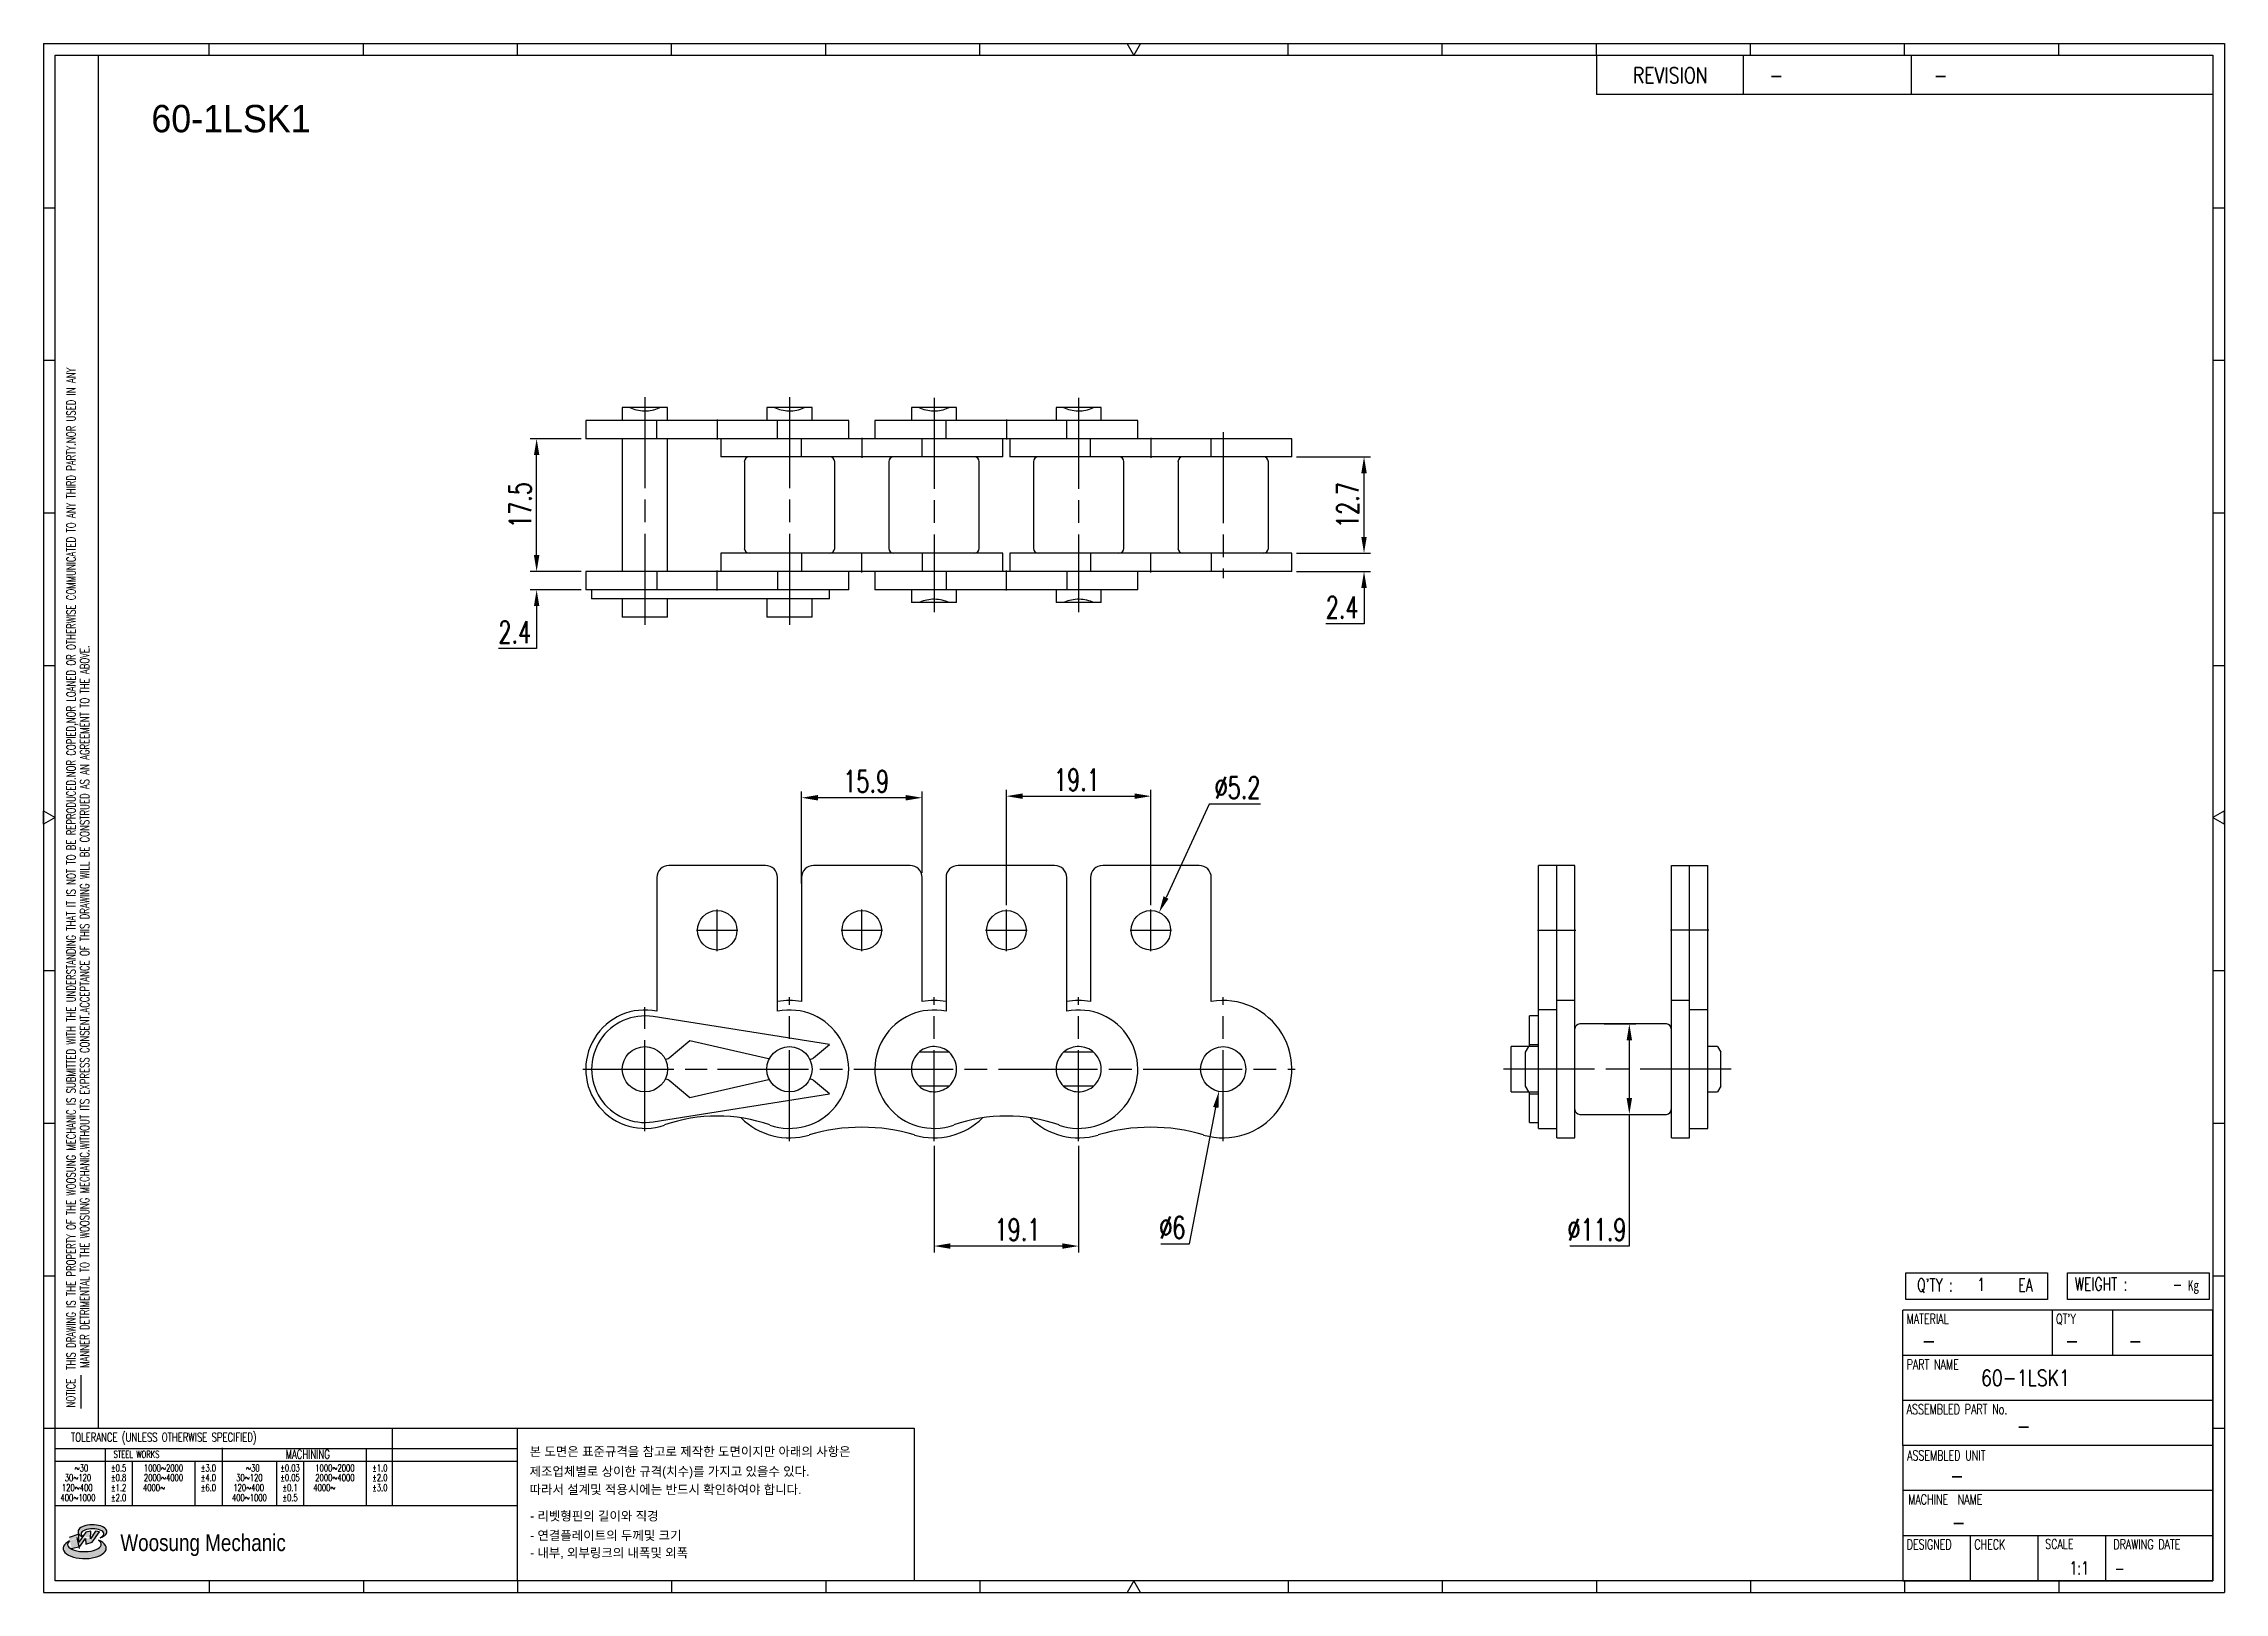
# Model space of a CAD drawing. Header units: millimetres. Extents: x 849 to 1136, y 59 to 263.
import ezdxf
from ezdxf.enums import TextEntityAlignment as Align

# ---------------------------------------------------------------- set-up
doc = ezdxf.new("R2010")
doc.units = ezdxf.units.MM
doc.linetypes.add('AM_ISO08W050', pattern=[18, 12, -1.5, 3, -1.5])
doc.layers.get('Defpoints').update_dxf_attribs({"color": 80})
doc.layers.add('CL1', color=140, linetype='AM_ISO08W050', lineweight=25)
for name, color, linetype in [('S-DIM', 7, 'Continuous'), ('TITLE', 7, 'Continuous'), ('도면레이아웃', 7, 'Continuous')]:
    doc.layers.add(name, color=color, linetype=linetype)
doc.styles.add('HAN', font='ROMANS.shx', dxfattribs={"width": 0.7, "bigfont": 'whgtxt.shx'})
doc.styles.add('HKD_ST2', font='romans.shx', dxfattribs={"width": 0.7, "height": 4, "bigfont": '@extfont2.shx'})
doc.styles.add('HSG', font='SIMPLEX.shx', dxfattribs={"width": 0.7, "bigfont": 'HSG.shx'})
doc.styles.add('MtXpl_', font='Gulim.ttf')
doc.styles.add('SLDTEXTSTYLE4', font='arial.ttf', dxfattribs={"width": 0.8})
doc.dimstyles.new('AP1.2', dxfattribs={"dimscale": 1.2, "dimtxt": 2.4, "dimasz": 1.8, "dimexe": 0.7, "dimexo": 0.5, "dimgap": 0.6, "dimtad": 1, "dimtoh": 1, "dimdec": 1, "dimrnd": 0.01, "dimzin": 9, "dimdsep": 46, "dimtxsty": 'HSG', "dimcen": 0, "dimclrd": 251, "dimclre": 251, "dimclrt": 60, "dimazin": 2, "dimtp": 1, "dimtm": 1, "dimtfac": 0.5, "dimtdec": 1, "dimtofl": 0, "dimtmove": 0, "dimatfit": 3, "dimfxl": 0, "dimtvp": 1, "dimtolj": 2, "dimlwd": -1, "dimlwe": -1, "dimarcsym": 0})

# ---------------------------------------------------------------- blocks, each defined once
blk = doc.blocks.new('MAST')
at = {"layer": '도면레이아웃'}
h = blk.add_hatch(color=10, dxfattribs=at)
h.paths.add_polyline_path([(1.544, 35.177), (1.554, 34.966), (1.779, 35.034), (2.054, 35.422), (1.908, 35.446), (1.728, 35.167), (1.741, 35.439), (1.547, 35.405), (1.292, 35.041), (1.295, 35.33), (0.943, 35.208), (1.03, 34.8), (1.336, 34.885)])
edge = h.paths.add_edge_path()
edge.add_ellipse((1.795, 35.421), major_axis=(-0.53, 0), ratio=0.487785, start_angle=122.36065, end_angle=403.39574)
edge.add_line((1.411, 35.244), (1.419, 35.261))
edge.add_ellipse((1.798, 35.344), major_axis=(-0.423, 0), ratio=0.444396, start_angle=131.58977, end_angle=386.19408, ccw=False)
edge = h.paths.add_edge_path()
edge.add_ellipse((1.512, 34.815), major_axis=(-0.793, 0), ratio=0.480113, start_angle=314.67633, end_angle=590.85213)
edge.add_ellipse((1.501, 34.958), major_axis=(-0.62, 0), ratio=0.43311, start_angle=331.7024, end_angle=574.42495, ccw=False)
at = {"color": 140}
for p, q in [((0, 90.118), (80.15, 90.118)), ((0, 90.118), (0, 33.191)), ((80.15, 90.118), (80.15, 33.191)), ((57.068, 89.693), (57.068, 88.246)), ((62.47, 89.693), (62.47, 88.246)), ((68.635, 89.693), (68.635, 88.246)), ((79.725, 88.246), (57.068, 88.246)), ((68.449, 43.961), (68.449, 44.936)), ((68.449, 44.936), (73.654, 44.936)), ((73.654, 44.936), (73.654, 43.961)), ((74.39, 43.961), (74.39, 44.936)), ((74.39, 44.936), (79.595, 44.936)), ((79.595, 44.936), (79.595, 43.961)), ((68.336, 38.59), (68.336, 43.563)), ((79.725, 43.563), (68.336, 43.563)), ((73.654, 43.961), (68.449, 43.961)), ((73.827, 43.563), (73.827, 41.905)), ((79.595, 43.961), (74.39, 43.961)), ((76.037, 43.563), (76.037, 41.905)), ((79.725, 38.59), (79.725, 43.563)), ((79.725, 41.905), (68.336, 41.905)), ((79.725, 40.248), (68.336, 40.248)), ((68.336, 38.59), (68.336, 33.616)), ((79.725, 38.59), (68.336, 38.59)), ((79.725, 33.616), (79.725, 38.59)), ((79.725, 36.932), (68.336, 36.932)), ((79.725, 35.274), (68.336, 35.274)), ((70.822, 33.616), (70.822, 35.274)), ((73.309, 33.616), (73.309, 35.274)), ((75.796, 33.616), (75.796, 35.274)), ((0, 33.191), (80.15, 33.191)), ((68.336, 33.616), (79.725, 33.616))]:
    blk.add_line(p, q, dxfattribs=at)
for p, q in [((6.089, 89.693), (6.089, 90.118)), ((11.753, 89.693), (11.753, 90.118)), ((17.418, 89.693), (17.418, 90.118)), ((23.082, 89.693), (23.082, 90.118)), ((28.746, 89.693), (28.746, 90.118)), ((34.411, 89.693), (34.411, 90.118)), ((45.739, 89.693), (45.739, 90.118)), ((51.404, 89.693), (51.404, 90.118)), ((57.068, 89.693), (57.068, 90.118)), ((62.732, 89.693), (62.732, 90.118)), ((68.397, 89.693), (68.397, 90.118)), ((74.061, 89.693), (74.061, 90.118)), ((0, 84.085), (0.425, 84.085)), ((79.725, 84.085), (80.15, 84.085)), ((0, 78.478), (0.425, 78.478)), ((79.725, 78.478), (80.15, 78.478)), ((0, 72.87), (0.425, 72.87)), ((79.725, 72.87), (80.15, 72.87)), ((0, 67.262), (0.425, 67.262)), ((79.725, 67.262), (80.15, 67.262)), ((0, 56.047), (0.425, 56.047)), ((79.725, 56.047), (80.15, 56.047)), ((0, 50.439), (0.425, 50.439)), ((79.725, 50.439), (80.15, 50.439)), ((0, 44.832), (0.425, 44.832)), ((79.725, 44.832), (80.15, 44.832)), ((1.377, 39.947), (1.377, 41.174)), ((0, 39.224), (0.425, 39.224)), ((79.725, 39.224), (80.15, 39.224)), ((6.089, 33.616), (6.089, 33.191)), ((11.753, 33.616), (11.753, 33.191)), ((17.418, 33.616), (17.418, 33.191)), ((23.082, 33.616), (23.082, 33.191)), ((28.746, 33.616), (28.746, 33.191)), ((34.411, 33.616), (34.411, 33.191)), ((45.739, 33.616), (45.739, 33.191)), ((51.404, 33.616), (51.404, 33.191)), ((57.068, 33.616), (57.068, 33.191)), ((62.732, 33.616), (62.732, 33.191)), ((68.397, 33.616), (68.397, 33.191)), ((74.061, 33.616), (74.061, 33.191))]:
    blk.add_line(p, q)
at = {"color": 2}
for p, q in [((2.017, 39.224), (2.017, 89.693)), ((0.425, 39.224), (17.418, 39.224)), ((0.425, 38.487), (17.418, 38.487)), ((2.257, 38.487), (2.257, 36.382)), ((6.557, 38.5), (6.557, 36.382)), ((11.857, 38.487), (11.857, 36.382)), ((12.816, 39.224), (12.816, 36.382)), ((17.418, 33.616), (17.418, 39.224)), ((0.425, 38.012), (17.418, 38.012)), ((3.257, 38.012), (3.257, 36.382)), ((5.557, 38.012), (5.557, 36.382)), ((8.557, 38.012), (8.557, 36.382)), ((9.557, 38.026), (9.557, 36.382)), ((0.425, 36.382), (17.418, 36.382))]:
    blk.add_line(p, q, dxfattribs=at)
for points in [[(40.075, 89.693), (39.83, 90.118), (40.32, 90.118)], [(0.425, 61.679), (0, 61.433), (0, 61.924)], [(79.725, 61.679), (80.15, 61.433), (80.15, 61.924)], [(40.075, 33.616), (39.83, 33.191), (40.32, 33.191)]]:
    blk.add_lwpolyline(points, close=True)
at = {"color": 140}
blk.add_lwpolyline([(0.425, 89.693), (79.725, 89.693), (79.725, 33.616), (0.425, 33.616)], close=True, dxfattribs=at)
at = {"layer": '도면레이아웃'}
for p, q in [((1.295, 35.33), (0.943, 35.208)), ((1.547, 35.405), (1.292, 35.041)), ((1.292, 35.041), (1.295, 35.33)), ((1.741, 35.439), (1.547, 35.405)), ((1.908, 35.446), (1.728, 35.167)), ((1.728, 35.167), (1.741, 35.439)), ((1.779, 35.034), (2.054, 35.422)), ((2.054, 35.422), (1.908, 35.446)), ((1.03, 34.8), (1.336, 34.885)), ((1.224, 35.208), (1.311, 34.8)), ((1.224, 35.208), (1.224, 35.208)), ((1.336, 34.885), (1.544, 35.177)), ((1.419, 35.261), (1.411, 35.244)), ((1.544, 35.177), (1.554, 34.966)), ((1.554, 34.966), (1.779, 35.034))]:
    blk.add_line(p, q, dxfattribs=at)
for centre, major_axis, ratio, start_param, end_param in [((1.795, 35.421), (-0.53, 0), 0.487785, 2.135596, 7.040584), ((1.798, 35.344), (-0.423, 0), 0.444396, 2.296675, 6.740358), ((1.512, 34.815), (-0.793, 0), 0.480113, 5.492138, 10.312315), ((1.501, 34.958), (-0.62, 0), 0.43311, 5.789299, 10.025607)]:
    blk.add_ellipse(centre, major_axis=major_axis, ratio=ratio, start_param=start_param, end_param=end_param, dxfattribs=at)
for s, height, style, width, p in [('REVISION', 0.5806, 'HAN', 0.8, (58.415, 88.664)), ('-', 0.581, 'HAN', 0.8, (63.426, 88.664)), ('-', 0.581, 'HAN', 0.8, (69.468, 88.664)), ("Q'TY : ", 0.4746, 'HKD_ST2', 0.7, (68.857, 44.253)), ('1', 0.475, 'HKD_ST2', 0.7, (71.071, 44.275)), ('EA', 0.4746, 'HKD_ST2', 0.7, (72.578, 44.253)), ('WEIGHT : ', 0.4746, 'HKD_ST2', 0.7, (74.65, 44.286)), ('-', 0.581, 'HAN', 0.8, (69.029, 42.157)), ('-', 0.581, 'HAN', 0.8, (74.289, 42.157)), ('-', 0.581, 'HAN', 0.8, (76.623, 42.157)), ('-', 0.581, 'HAN', 0.8, (72.515, 39.013)), ('-', 0.581, 'HAN', 0.8, (70.067, 37.189)), ('-', 0.581, 'HAN', 0.8, (70.126, 35.48)), ('1:1', 0.4746, 'HKD_ST2', 0.7, (74.458, 33.848)), ('-', 0.475, 'HKD_ST2', 0.7, (76.112, 33.837))]:
    blk.add_text(s, height=height, dxfattribs=dict(style=style, width=width)).set_placement(p)
at = {"color": 6, "style": 'HKD_ST2', "width": 0.7}
for s, p in [(' THIS DRAWING IS THE PROPERTY OF THE WOOSUNG MECHANIC IS SUBMITTED WITH THE UNDERSTANDING THAT IT IS NOT TO BE REPRODUCED.NOR COPIED,NOR LOANED OR OTHERWISE COMMUNICATED TO ANY THIRD PARTY.NOR USED IN ANY', (1.173, 41.217)), ('MANNER DETRIMENTAL TO THE WOOSUNG MECHANIC.WITHOUT ITS EXPRESS CONSENT.ACCEPTANCE OF THIS DRAWING WILL BE CONSTRUED AS AN AGREEMENT TO THE ABOVE.', (1.672, 41.447))]:
    blk.add_text(s, height=0.326266, rotation=90, dxfattribs=at).set_placement(p)
at = {"style": 'HKD_ST2', "width": 0.7}
blk.add_text('-', height=0.475, dxfattribs=at).set_placement((78.613, 44.286), align=Align.RIGHT)
at = {"color": 254, "style": 'HKD_ST2', "width": 0.7}
for s, height, p in [('MATERIAL', 0.3651, (68.474, 43.425)), ("QT'Y", 0.3651, (73.965, 43.425)), ('PART NAME', 0.3651, (68.474, 41.756)), ('ASSEMBLED PART No.', 0.36511, (68.474, 40.109)), ('ASSEMBLED UNIT', 0.36511, (68.49, 38.408)), ('MACHINE  NAME', 0.36511, (68.532, 36.794)), ('DESIGNED', 0.3651, (68.474, 35.136)), ('CHECK', 0.3651, (70.961, 35.136)), ('SCALE', 0.3651, (73.566, 35.153)), ('DRAWING DATE', 0.36511, (76.071, 35.141))]:
    blk.add_text(s, height=height, dxfattribs=at).set_placement(p, align=Align.TOP_LEFT)
at = {"style": 'HKD_ST2', "width": 0.7}
blk.add_text('NOTICE', height=0.3263, rotation=90, dxfattribs=at).set_placement((1.163, 39.988))
blk.add_text('TOLERANCE (UNLESS OTHERWISE SPECIFIED)', height=0.32627, dxfattribs=at).set_placement((4.417, 38.896), align=Align.MIDDLE_CENTER)
at = {"color": 4, "style": 'HKD_ST2', "width": 0.7}
for s, height, p in [('%%12630', 0.261, (1.389, 37.762)), ('1000%%1262000', 0.26101, (4.407, 37.762)), ('%%12630', 0.261, (7.689, 37.762)), ('1000%%1262000', 0.26101, (10.707, 37.762)), ('120%%126400', 0.26101, (1.237, 37.045)), ('30%%126120', 0.261, (1.263, 37.411)), ('4000%%126', 0.261, (4.061, 37.045)), ('2000%%1264000', 0.26101, (4.407, 37.411)), ('120%%126400', 0.26101, (7.537, 37.045)), ('30%%126120', 0.261, (7.563, 37.411)), ('4000%%126', 0.261, (10.321, 37.045)), ('2000%%1264000', 0.26101, (10.707, 37.411)), ('400%%1261000', 0.26101, (1.263, 36.67)), ('400%%1261000', 0.26101, (7.563, 36.67))]:
    blk.add_text(s, height=height, dxfattribs=at).set_placement(p, align=Align.MIDDLE_CENTER)
for s, height, p in [('%%P0.5', 0.261, (2.757, 37.762)), ('STEEL WORKS', 0.26101, (3.416, 38.268)), ('%%P3.0', 0.261, (6.057, 37.762)), ('%%P0.03', 0.261, (9.057, 37.762)), ('MACHINING', 0.3263, (9.707, 38.27)), ('%%P1.0', 0.261, (12.357, 37.762)), ('%%P0.8', 0.261, (2.757, 37.411)), ('%%P1.2', 0.261, (2.757, 37.045)), ('%%P4.0', 0.261, (6.057, 37.411)), ('%%P6.0', 0.261, (6.057, 37.045)), ('%%P0.05', 0.261, (9.057, 37.411)), ('%%P0.1', 0.261, (9.057, 37.045)), ('%%P2.0', 0.261, (12.357, 37.411)), ('%%P3.0', 0.261, (12.357, 37.045)), ('%%P2.0', 0.261, (2.757, 36.67)), ('%%P0.5', 0.261, (9.057, 36.67))]:
    blk.add_text(s, height=height, dxfattribs=at).set_placement(p, align=Align.MIDDLE)
at = {"color": 1, "style": 'SLDTEXTSTYLE4', "width": 0.8}
blk.add_text('Woosung Mechanic', height=0.61957, dxfattribs=at).set_placement((2.822, 34.711))
at = {"layer": 'TITLE', "width": 0.8}
blk.add_text('Kg', height=0.3789, dxfattribs=at).set_placement((78.807, 44.286))
blk = doc.blocks.new('*D2')
at = {"layer": 'Defpoints', "color": 0, "transparency": 16777216}
for p in [(1013.24, 195.7), (1022.75, 195.7), (1013.24, 193.3)]:
    blk.add_point(p, dxfattribs=at)
at = {"layer": 'S-DIM', "color": 251, "linetype": 'ByBlock', "transparency": 16777216}
for p, q in [((1022.75, 197.86), (1022.75, 200.02)), ((1013.84, 195.7), (1023.59, 195.7)), ((1013.84, 193.3), (1023.59, 193.3)), ((1022.75, 191.14), (1022.75, 186.41)), ((1022.75, 186.41), (1017.71, 186.41))]:
    blk.add_line(p, q, dxfattribs=at)
at = {"layer": 'S-DIM', "color": 251, "transparency": 16777216}
for points in [[(1022.39, 197.86), (1023.11, 197.86), (1022.75, 195.7)], [(1022.39, 191.14), (1023.11, 191.14), (1022.75, 193.3)]]:
    blk.add_solid(points, dxfattribs=at)
at = {"layer": 'S-DIM', "color": 60, "transparency": 16777216, "insert": (1019.87, 188.57), "char_height": 2.88, "attachment_point": 5, "style": 'HSG'}
blk.add_mtext('\\A2;2.4', dxfattribs=at)
blk = doc.blocks.new('*D3')
at = {"layer": 'Defpoints', "color": 0, "transparency": 16777216}
for p in [(1013.24, 208.4), (1022.75, 208.4), (1013.24, 195.7)]:
    blk.add_point(p, dxfattribs=at)
at = {"layer": 'S-DIM', "color": 251, "linetype": 'ByBlock', "transparency": 16777216}
for p, q in [((1013.84, 208.4), (1023.59, 208.4)), ((1022.75, 197.86), (1022.75, 206.24)), ((1013.84, 195.7), (1023.59, 195.7))]:
    blk.add_line(p, q, dxfattribs=at)
at = {"layer": 'S-DIM', "color": 251, "transparency": 16777216}
for points in [[(1022.39, 206.24), (1023.11, 206.24), (1022.75, 208.4)], [(1022.39, 197.86), (1023.11, 197.86), (1022.75, 195.7)]]:
    blk.add_solid(points, dxfattribs=at)
at = {"layer": 'S-DIM', "color": 60, "transparency": 16777216, "insert": (1020.59, 202.05), "char_height": 2.88, "attachment_point": 5, "rotation": 90, "style": 'HSG'}
blk.add_mtext('\\A2;12.7', dxfattribs=at)
blk = doc.blocks.new('*D4')
at = {"layer": 'Defpoints', "color": 0, "transparency": 16777216}
for p in [(913.72, 193.3), (920.19, 193.3), (920.19, 190.9)]:
    blk.add_point(p, dxfattribs=at)
at = {"layer": 'S-DIM', "color": 251, "linetype": 'ByBlock', "transparency": 16777216}
for p, q in [((913.72, 195.46), (913.72, 197.62)), ((919.59, 193.3), (912.88, 193.3)), ((919.59, 190.9), (912.88, 190.9)), ((913.72, 188.74), (913.72, 183.14)), ((913.72, 183.14), (908.68, 183.14))]:
    blk.add_line(p, q, dxfattribs=at)
at = {"layer": 'S-DIM', "color": 251, "transparency": 16777216}
for points in [[(913.36, 195.46), (914.08, 195.46), (913.72, 193.3)], [(913.36, 188.74), (914.08, 188.74), (913.72, 190.9)]]:
    blk.add_solid(points, dxfattribs=at)
at = {"layer": 'S-DIM', "color": 60, "transparency": 16777216, "insert": (910.84, 185.3), "char_height": 2.88, "attachment_point": 5, "style": 'HSG'}
blk.add_mtext('\\A2;2.4', dxfattribs=at)
blk = doc.blocks.new('*D5')
at = {"layer": 'Defpoints', "color": 0, "transparency": 16777216}
for p in [(913.72, 210.8), (920.19, 210.8), (920.19, 193.3)]:
    blk.add_point(p, dxfattribs=at)
at = {"layer": 'S-DIM', "color": 251, "linetype": 'ByBlock', "transparency": 16777216}
for p, q in [((919.59, 210.8), (912.88, 210.8)), ((913.72, 195.46), (913.72, 208.64)), ((919.59, 193.3), (912.88, 193.3))]:
    blk.add_line(p, q, dxfattribs=at)
at = {"layer": 'S-DIM', "color": 251, "transparency": 16777216}
for points in [[(913.36, 208.64), (914.08, 208.64), (913.72, 210.8)], [(913.36, 195.46), (914.08, 195.46), (913.72, 193.3)]]:
    blk.add_solid(points, dxfattribs=at)
at = {"layer": 'S-DIM', "color": 60, "transparency": 16777216, "insert": (911.56, 202.05), "char_height": 2.88, "attachment_point": 5, "rotation": 90, "style": 'HSG'}
blk.add_mtext('\\A2;17.5', dxfattribs=at)
blk = doc.blocks.new('*D6')
at = {"layer": 'Defpoints', "color": 0, "transparency": 16777216}
for p in [(966.09, 118.21), (985.14, 118.21), (966.09, 104.4)]:
    blk.add_point(p, dxfattribs=at)
at = {"layer": 'S-DIM', "color": 251, "linetype": 'ByBlock', "transparency": 16777216}
for p, q in [((966.09, 117.61), (966.09, 103.56)), ((985.14, 117.61), (985.14, 103.56)), ((982.98, 104.4), (968.25, 104.4))]:
    blk.add_line(p, q, dxfattribs=at)
at = {"layer": 'S-DIM', "color": 251, "transparency": 16777216}
for points in [[(968.25, 104.76), (968.25, 104.04), (966.09, 104.4)], [(982.98, 104.76), (982.98, 104.04), (985.14, 104.4)]]:
    blk.add_solid(points, dxfattribs=at)
at = {"layer": 'S-DIM', "color": 60, "transparency": 16777216, "insert": (977.08, 106.56), "char_height": 2.88, "attachment_point": 5, "style": 'HSG'}
blk.add_mtext('\\A2;19.1', dxfattribs=at)
blk = doc.blocks.new('*D7')
at = {"layer": 'Defpoints', "color": 0, "transparency": 16777216}
for p in [(1004.75, 130.64), (1003.63, 124.79)]:
    blk.add_point(p, dxfattribs=at)
at = {"layer": 'S-DIM', "color": 251, "linetype": 'ByBlock', "transparency": 16777216}
for p, q in [((999.75, 104.68), (1003.22, 122.67)), ((995.96, 104.68), (999.75, 104.68))]:
    blk.add_line(p, q, dxfattribs=at)
at = {"layer": 'S-DIM', "color": 251, "transparency": 16777216}
blk.add_solid([(1002.86, 122.73), (1003.57, 122.6), (1003.63, 124.79)], dxfattribs=at)
at = {"layer": 'S-DIM', "color": 60, "transparency": 16777216, "insert": (997.49, 106.84), "char_height": 2.88, "attachment_point": 5, "style": 'HSG'}
blk.add_mtext('\\A2;∅6', dxfattribs=at)
blk = doc.blocks.new('*D8')
at = {"layer": 'Defpoints', "color": 0, "transparency": 16777216}
for p in [(994.67, 163.69), (975.62, 148.74), (994.67, 148.74)]:
    blk.add_point(p, dxfattribs=at)
at = {"layer": 'S-DIM', "color": 251, "linetype": 'ByBlock', "transparency": 16777216}
for p, q in [((975.62, 149.34), (975.62, 164.53)), ((994.67, 149.34), (994.67, 164.53)), ((977.78, 163.69), (992.51, 163.69))]:
    blk.add_line(p, q, dxfattribs=at)
at = {"layer": 'S-DIM', "color": 251, "transparency": 16777216}
for points in [[(977.78, 164.05), (977.78, 163.33), (975.62, 163.69)], [(992.51, 164.05), (992.51, 163.33), (994.67, 163.69)]]:
    blk.add_solid(points, dxfattribs=at)
at = {"layer": 'S-DIM', "color": 60, "transparency": 16777216, "insert": (984.92, 165.85), "char_height": 2.88, "attachment_point": 5, "style": 'HSG'}
blk.add_mtext('\\A2;19.1', dxfattribs=at)
blk = doc.blocks.new('*D9')
at = {"layer": 'Defpoints', "color": 0, "transparency": 16777216}
for p in [(948.62, 163.48), (964.52, 152.97), (948.62, 151.6)]:
    blk.add_point(p, dxfattribs=at)
at = {"layer": 'S-DIM', "color": 251, "linetype": 'ByBlock', "transparency": 16777216}
for p, q in [((948.62, 152.2), (948.62, 164.32)), ((964.52, 153.57), (964.52, 164.32)), ((962.36, 163.48), (950.78, 163.48))]:
    blk.add_line(p, q, dxfattribs=at)
at = {"layer": 'S-DIM', "color": 251, "transparency": 16777216}
for points in [[(950.78, 163.84), (950.78, 163.12), (948.62, 163.48)], [(962.36, 163.84), (962.36, 163.12), (964.52, 163.48)]]:
    blk.add_solid(points, dxfattribs=at)
at = {"layer": 'S-DIM', "color": 60, "transparency": 16777216, "insert": (957.15, 165.64), "char_height": 2.88, "attachment_point": 5, "style": 'HSG'}
blk.add_mtext('\\A2;15.9', dxfattribs=at)
blk = doc.blocks.new('*D10')
at = {"layer": 'Defpoints', "color": 0, "transparency": 16777216}
for p in [(995.75, 148.37), (993.58, 143.65)]:
    blk.add_point(p, dxfattribs=at)
at = {"layer": 'S-DIM', "color": 251, "linetype": 'ByBlock', "transparency": 16777216}
for p, q in [((1002.34, 162.65), (996.66, 150.34)), ((1009.1, 162.65), (1002.34, 162.65))]:
    blk.add_line(p, q, dxfattribs=at)
at = {"layer": 'S-DIM', "color": 251, "transparency": 16777216}
blk.add_solid([(996.33, 150.49), (996.99, 150.18), (995.75, 148.37)], dxfattribs=at)
at = {"layer": 'S-DIM', "color": 60, "transparency": 16777216, "insert": (1006.08, 164.81), "char_height": 2.88, "attachment_point": 5, "style": 'HSG'}
blk.add_mtext('\\A2;∅5.2', dxfattribs=at)
blk = doc.blocks.new('*D11')
at = {"layer": 'Defpoints', "color": 0, "transparency": 16777216}
for p in [(1053.79, 133.67), (1053.79, 121.76), (1057.71, 121.76)]:
    blk.add_point(p, dxfattribs=at)
at = {"layer": 'S-DIM', "color": 251, "linetype": 'ByBlock', "transparency": 16777216}
for p, q in [((1054.39, 133.67), (1058.55, 133.67)), ((1057.71, 131.51), (1057.71, 123.92)), ((1054.39, 121.76), (1058.55, 121.76)), ((1057.71, 121.76), (1057.71, 104.4)), ((1057.71, 104.4), (1049.88, 104.4))]:
    blk.add_line(p, q, dxfattribs=at)
at = {"layer": 'S-DIM', "color": 251, "transparency": 16777216}
for points in [[(1057.35, 131.51), (1058.07, 131.51), (1057.71, 133.67)], [(1057.35, 123.92), (1058.07, 123.92), (1057.71, 121.76)]]:
    blk.add_solid(points, dxfattribs=at)
at = {"layer": 'S-DIM', "color": 60, "transparency": 16777216, "insert": (1053.44, 106.56), "char_height": 2.88, "attachment_point": 5, "style": 'HSG'}
blk.add_mtext('\\A2;%%c11.9', dxfattribs=at)

msp = doc.modelspace()

# ---------------------------------------------------------------- linework, layer by layer
for p, q in [((954.84, 213.2), (920.19, 213.2)), ((920.19, 213.2), (920.19, 210.8)), ((930.97, 214.9), (925.01, 214.9)), ((925.01, 214.9), (925.01, 213.2)), ((926.02, 214.9), (926.22, 214.81)), ((926.22, 214.81), (926.44, 214.72)), ((926.44, 214.72), (926.66, 214.65)), ((926.66, 214.65), (926.9, 214.59)), ((926.9, 214.59), (927.15, 214.54)), ((927.15, 214.54), (927.4, 214.5)), ((927.4, 214.5), (927.66, 214.48)), ((927.66, 214.48), (927.92, 214.47)), ((927.92, 214.47), (928.18, 214.47)), ((928.18, 214.47), (928.44, 214.49)), ((928.44, 214.49), (928.69, 214.52)), ((928.69, 214.52), (928.94, 214.56)), ((928.94, 214.56), (929.18, 214.61)), ((929.18, 214.61), (929.42, 214.68)), ((929.42, 214.68), (929.64, 214.76)), ((929.57, 210.8), (929.57, 213.2)), ((929.64, 214.76), (929.85, 214.85)), ((929.85, 214.85), (929.96, 214.9)), ((930.97, 213.2), (930.97, 214.9)), ((944.06, 214.9), (944.06, 213.2)), ((950.02, 214.9), (944.06, 214.9)), ((945.07, 214.9), (945.27, 214.81)), ((945.27, 214.81), (945.49, 214.72)), ((945.47, 210.8), (945.47, 213.2)), ((945.49, 214.72), (945.71, 214.65)), ((945.71, 214.65), (945.95, 214.59)), ((945.95, 214.59), (946.2, 214.54)), ((946.2, 214.54), (946.45, 214.5)), ((946.45, 214.5), (946.71, 214.48)), ((946.71, 214.48), (946.97, 214.47)), ((946.97, 214.47), (947.23, 214.47)), ((947.23, 214.47), (947.49, 214.49)), ((947.49, 214.49), (947.74, 214.52)), ((947.74, 214.52), (947.99, 214.56)), ((947.99, 214.56), (948.23, 214.61)), ((948.23, 214.61), (948.47, 214.68)), ((948.47, 214.68), (948.69, 214.76)), ((948.69, 214.76), (948.9, 214.85)), ((948.9, 214.85), (949.01, 214.9)), ((950.02, 213.2), (950.02, 214.9)), ((954.84, 210.8), (954.84, 213.2)), ((992.94, 213.2), (958.29, 213.2)), ((958.29, 213.2), (958.29, 210.8)), ((969.07, 214.9), (963.11, 214.9)), ((963.11, 214.9), (963.11, 213.2)), ((964.12, 214.9), (964.32, 214.81)), ((964.32, 214.81), (964.54, 214.72)), ((964.54, 214.72), (964.76, 214.65)), ((964.76, 214.65), (965, 214.59)), ((965, 214.59), (965.25, 214.54)), ((965.25, 214.54), (965.5, 214.5)), ((965.5, 214.5), (965.76, 214.48)), ((965.76, 214.48), (966.02, 214.47)), ((966.02, 214.47), (966.28, 214.47)), ((966.28, 214.47), (966.54, 214.49)), ((966.54, 214.49), (966.79, 214.52)), ((966.79, 214.52), (967.04, 214.56)), ((967.04, 214.56), (967.28, 214.61)), ((967.28, 214.61), (967.52, 214.68)), ((967.52, 214.68), (967.74, 214.76)), ((967.67, 210.8), (967.67, 213.2)), ((967.74, 214.76), (967.95, 214.85)), ((967.95, 214.85), (968.06, 214.9)), ((969.07, 213.2), (969.07, 214.9)), ((982.16, 214.9), (982.16, 213.2)), ((988.12, 214.9), (982.16, 214.9)), ((983.17, 214.9), (983.37, 214.81)), ((983.37, 214.81), (983.59, 214.72)), ((983.57, 210.8), (983.57, 213.2)), ((983.59, 214.72), (983.81, 214.65)), ((983.81, 214.65), (984.05, 214.59)), ((984.05, 214.59), (984.3, 214.54)), ((984.3, 214.54), (984.55, 214.5)), ((984.55, 214.5), (984.81, 214.48)), ((984.81, 214.48), (985.07, 214.47)), ((985.07, 214.47), (985.33, 214.47)), ((985.33, 214.47), (985.59, 214.49)), ((985.59, 214.49), (985.84, 214.52)), ((985.84, 214.52), (986.09, 214.56)), ((986.09, 214.56), (986.33, 214.61)), ((986.33, 214.61), (986.57, 214.68)), ((986.57, 214.68), (986.79, 214.76)), ((986.79, 214.76), (987, 214.85)), ((987, 214.85), (987.11, 214.9)), ((988.12, 213.2), (988.12, 214.9)), ((992.94, 210.8), (992.94, 213.2)), ((945.47, 210.8), (920.19, 210.8)), ((925.01, 210.8), (925.01, 193.3)), ((930.97, 193.3), (930.97, 210.8)), ((937.99, 210.8), (937.99, 208.4)), ((967.67, 210.8), (945.47, 210.8)), ((948.62, 208.4), (948.62, 210.8)), ((964.52, 208.4), (964.52, 210.8)), ((983.57, 210.8), (967.67, 210.8)), ((975.14, 208.4), (975.14, 210.8)), ((976.09, 210.8), (976.09, 208.4)), ((1013.24, 210.8), (983.57, 210.8)), ((986.72, 208.4), (986.72, 210.8)), ((1002.62, 208.4), (1002.62, 210.8)), ((1013.24, 208.4), (1013.24, 210.8)), ((975.14, 208.4), (937.99, 208.4)), ((941.09, 207.77), (941.09, 196.34)), ((953, 196.34), (953, 207.77)), ((960.14, 207.77), (960.14, 196.34)), ((972.05, 196.34), (972.05, 207.77)), ((1013.24, 208.4), (976.09, 208.4)), ((979.19, 207.77), (979.19, 196.34)), ((991.1, 196.34), (991.1, 207.77)), ((998.24, 207.77), (998.24, 196.34)), ((1010.15, 196.34), (1010.15, 207.77)), ((975.14, 195.7), (937.99, 195.7)), ((937.99, 195.7), (937.99, 193.3)), ((948.62, 195.7), (948.62, 193.3)), ((964.52, 195.7), (964.52, 193.3)), ((975.14, 193.3), (975.14, 195.7)), ((1013.24, 195.7), (976.09, 195.7)), ((976.09, 195.7), (976.09, 193.3)), ((986.72, 195.7), (986.72, 193.3)), ((1002.62, 195.7), (1002.62, 193.3)), ((1013.24, 193.3), (1013.24, 195.7)), ((945.47, 193.3), (920.19, 193.3)), ((920.19, 193.3), (920.19, 190.9)), ((929.57, 193.3), (929.57, 190.9)), ((967.67, 193.3), (945.47, 193.3)), ((945.47, 193.3), (945.47, 190.9)), ((954.84, 190.9), (954.84, 193.3)), ((958.29, 193.3), (958.29, 190.9)), ((983.57, 193.3), (967.67, 193.3)), ((967.67, 193.3), (967.67, 190.9)), ((1013.24, 193.3), (983.57, 193.3)), ((983.57, 193.3), (983.57, 190.9)), ((992.94, 190.9), (992.94, 193.3)), ((954.84, 190.9), (920.19, 190.9)), ((920.97, 190.9), (920.97, 189.7)), ((952.31, 189.7), (920.97, 189.7)), ((925.01, 189.7), (925.01, 187.3)), ((930.97, 187.3), (930.97, 189.7)), ((944.06, 189.7), (944.06, 187.3)), ((950.02, 187.3), (950.02, 189.7)), ((952.31, 189.7), (952.31, 190.9)), ((992.94, 190.9), (958.29, 190.9)), ((963.11, 190.9), (963.11, 189.2)), ((969.07, 189.2), (969.07, 190.9)), ((982.16, 190.9), (982.16, 189.2)), ((988.12, 189.2), (988.12, 190.9)), ((930.97, 187.3), (925.01, 187.3)), ((950.02, 187.3), (944.06, 187.3)), ((969.07, 189.2), (963.11, 189.2)), ((964.23, 189.25), (964.12, 189.2)), ((964.44, 189.34), (964.23, 189.25)), ((964.66, 189.42), (964.44, 189.34)), ((964.9, 189.49), (964.66, 189.42)), ((965.14, 189.54), (964.9, 189.49)), ((965.39, 189.58), (965.14, 189.54)), ((965.64, 189.61), (965.39, 189.58)), ((965.9, 189.63), (965.64, 189.61)), ((966.16, 189.63), (965.9, 189.63)), ((966.42, 189.62), (966.16, 189.63)), ((966.68, 189.6), (966.42, 189.62)), ((966.93, 189.56), (966.68, 189.6)), ((967.18, 189.51), (966.93, 189.56)), ((967.42, 189.45), (967.18, 189.51)), ((967.64, 189.38), (967.42, 189.45)), ((967.86, 189.29), (967.64, 189.38)), ((968.06, 189.2), (967.86, 189.29)), ((988.12, 189.2), (982.16, 189.2)), ((983.28, 189.25), (983.17, 189.2)), ((983.49, 189.34), (983.28, 189.25)), ((983.71, 189.42), (983.49, 189.34)), ((983.95, 189.49), (983.71, 189.42)), ((984.19, 189.54), (983.95, 189.49)), ((984.44, 189.58), (984.19, 189.54)), ((984.69, 189.61), (984.44, 189.58)), ((984.95, 189.63), (984.69, 189.61)), ((985.21, 189.63), (984.95, 189.63)), ((985.47, 189.62), (985.21, 189.63)), ((985.73, 189.6), (985.47, 189.62)), ((985.98, 189.56), (985.73, 189.6)), ((986.23, 189.51), (985.98, 189.56)), ((986.47, 189.45), (986.23, 189.51)), ((986.69, 189.38), (986.47, 189.45)), ((986.91, 189.29), (986.69, 189.38)), ((987.11, 189.2), (986.91, 189.29)), ((929.57, 152.97), (929.57, 135.35)), ((943.88, 154.56), (931.16, 154.56)), ((945.47, 135.35), (945.47, 152.97)), ((948.62, 152.97), (948.62, 136.63)), ((962.93, 154.56), (950.21, 154.56)), ((964.52, 136.63), (964.52, 152.97)), ((967.67, 152.97), (967.67, 135.35)), ((981.98, 154.56), (969.26, 154.56)), ((983.57, 135.35), (983.57, 152.97)), ((986.72, 152.97), (986.72, 136.63)), ((1001.03, 154.56), (988.31, 154.56)), ((1002.62, 136.63), (1002.62, 152.97)), ((1045.75, 119.91), (1045.75, 154.56)), ((1048.15, 154.56), (1045.75, 154.56)), ((1048.15, 118.66), (1048.15, 154.56)), ((1050.55, 154.56), (1048.15, 154.56)), ((1050.55, 118.66), (1050.55, 154.56)), ((1063.25, 118.66), (1063.25, 154.56)), ((1063.25, 154.56), (1065.65, 154.56)), ((1065.65, 118.66), (1065.65, 154.56)), ((1065.65, 154.56), (1068.05, 154.56)), ((1068.05, 119.91), (1068.05, 154.56)), ((1048.15, 135.51), (1045.75, 135.51)), ((1050.55, 136.76), (1048.15, 136.76)), ((1065.65, 136.76), (1063.25, 136.76)), ((1068.05, 135.51), (1065.65, 135.51)), ((952.31, 130.97), (929.09, 134.65)), ((1045.75, 134.73), (1044.55, 134.73)), ((1044.55, 130.69), (1044.55, 134.73)), ((1062.61, 133.67), (1051.18, 133.67)), ((931.17, 129.21), (933.9, 131.5)), ((933.9, 131.5), (944.26, 129.14)), ((950.22, 129.21), (952.31, 130.97)), ((964.23, 130.04), (964.12, 129.95)), ((968.06, 129.95), (964.12, 129.95)), ((964.44, 130.2), (964.23, 130.04)), ((964.66, 130.33), (964.44, 130.2)), ((964.9, 130.44), (964.66, 130.33)), ((965.14, 130.54), (964.9, 130.44)), ((965.39, 130.61), (965.14, 130.54)), ((965.64, 130.66), (965.39, 130.61)), ((965.9, 130.69), (965.64, 130.66)), ((966.16, 130.69), (965.9, 130.69)), ((966.42, 130.67), (966.16, 130.69)), ((966.68, 130.63), (966.42, 130.67)), ((966.93, 130.57), (966.68, 130.63)), ((967.18, 130.49), (966.93, 130.57)), ((967.42, 130.38), (967.18, 130.49)), ((967.64, 130.26), (967.42, 130.38)), ((967.86, 130.11), (967.64, 130.26)), ((968.06, 129.95), (967.86, 130.11)), ((983.28, 130.04), (983.17, 129.95)), ((987.11, 129.95), (983.17, 129.95)), ((983.49, 130.2), (983.28, 130.04)), ((983.71, 130.33), (983.49, 130.2)), ((983.95, 130.44), (983.71, 130.33)), ((984.19, 130.54), (983.95, 130.44)), ((984.44, 130.61), (984.19, 130.54)), ((984.69, 130.66), (984.44, 130.61)), ((984.95, 130.69), (984.69, 130.66)), ((985.21, 130.69), (984.95, 130.69)), ((985.47, 130.67), (985.21, 130.69)), ((985.73, 130.63), (985.47, 130.67)), ((985.98, 130.57), (985.73, 130.63)), ((986.23, 130.49), (985.98, 130.57)), ((986.47, 130.38), (986.23, 130.49)), ((986.69, 130.26), (986.47, 130.38)), ((986.91, 130.11), (986.69, 130.26)), ((987.11, 129.95), (986.91, 130.11)), ((1042.15, 124.73), (1042.15, 130.69)), ((1044.48, 130.69), (1042.15, 130.69)), ((1044.05, 129.95), (1044.48, 130.69)), ((1044.05, 125.48), (1044.05, 129.95)), ((1045.75, 130.69), (1044.48, 130.69)), ((1044.55, 130.97), (1045.75, 130.97)), ((1069.32, 130.69), (1068.05, 130.69)), ((1069.32, 130.69), (1069.75, 129.95)), ((1069.75, 125.48), (1069.75, 129.95)), ((929.09, 120.78), (952.31, 124.46)), ((933.9, 123.92), (931.17, 126.21)), ((944.26, 126.29), (933.9, 123.92)), ((952.31, 124.46), (950.22, 126.21)), ((964.12, 125.48), (964.32, 125.31)), ((968.06, 125.48), (964.12, 125.48)), ((964.32, 125.31), (964.54, 125.17)), ((964.54, 125.17), (964.76, 125.04)), ((964.76, 125.04), (965, 124.94)), ((965, 124.94), (965.25, 124.85)), ((965.25, 124.85), (965.5, 124.79)), ((965.5, 124.79), (965.76, 124.75)), ((965.76, 124.75), (966.02, 124.73)), ((966.02, 124.73), (966.28, 124.74)), ((966.28, 124.74), (966.54, 124.77)), ((966.54, 124.77), (966.79, 124.82)), ((966.79, 124.82), (967.04, 124.89)), ((967.04, 124.89), (967.28, 124.98)), ((967.28, 124.98), (967.52, 125.1)), ((967.52, 125.1), (967.74, 125.23)), ((967.74, 125.23), (967.95, 125.38)), ((967.95, 125.38), (968.06, 125.48)), ((983.17, 125.48), (983.37, 125.31)), ((987.11, 125.48), (983.17, 125.48)), ((983.37, 125.31), (983.59, 125.17)), ((983.59, 125.17), (983.81, 125.04)), ((983.81, 125.04), (984.05, 124.94)), ((984.05, 124.94), (984.3, 124.85)), ((984.3, 124.85), (984.55, 124.79)), ((984.55, 124.79), (984.81, 124.75)), ((984.81, 124.75), (985.07, 124.73)), ((985.07, 124.73), (985.33, 124.74)), ((985.33, 124.74), (985.59, 124.77)), ((985.59, 124.77), (985.84, 124.82)), ((985.84, 124.82), (986.09, 124.89)), ((986.09, 124.89), (986.33, 124.98)), ((986.33, 124.98), (986.57, 125.1)), ((986.57, 125.1), (986.79, 125.23)), ((986.79, 125.23), (987, 125.38)), ((987, 125.38), (987.11, 125.48)), ((1042.15, 124.73), (1044.48, 124.73)), ((1044.48, 124.73), (1044.05, 125.48)), ((1044.48, 124.73), (1045.75, 124.73)), ((1044.55, 120.69), (1044.55, 124.73)), ((1044.55, 124.46), (1045.75, 124.46)), ((1068.05, 124.73), (1069.32, 124.73)), ((1069.75, 125.48), (1069.32, 124.73)), ((1051.18, 121.76), (1062.61, 121.76)), ((1044.55, 120.69), (1045.75, 120.69)), ((1045.75, 119.91), (1048.15, 119.91)), ((1048.15, 118.66), (1050.55, 118.66)), ((1063.25, 118.66), (1065.65, 118.66)), ((1065.65, 119.91), (1068.05, 119.91))]:
    msp.add_line(p, q)
at = {"color": 140}
msp.add_lwpolyline([(911.2, 80.39), (963.48, 80.39), (963.48, 60.28), (911.2, 60.28)], close=True, dxfattribs=at)
for centre, radius in [((937.52, 146.01), 2.6), ((956.57, 146.01), 2.6), ((975.62, 146.01), 2.6), ((994.67, 146.01), 2.6), ((927.99, 127.71), 2.98), ((947.04, 127.71), 2.98), ((1004.19, 127.71), 2.98)]:
    msp.add_circle(centre, radius)
for centre, radius, start, end in [((941.72, 207.77), 0.635, 90, 180), ((952.36, 207.77), 0.635, 360, 90), ((960.77, 207.77), 0.635, 90, 180), ((971.41, 207.77), 0.635, 0, 90), ((979.82, 207.77), 0.635, 90, 180), ((990.46, 207.77), 0.635, 360, 90), ((998.87, 207.77), 0.635, 90, 180), ((1009.51, 207.77), 0.635, 0, 90), ((941.72, 196.34), 0.635, 180, 270), ((952.36, 196.34), 0.635, 270, 0), ((960.77, 196.34), 0.635, 180, 270), ((971.41, 196.34), 0.635, 270, 360), ((979.82, 196.34), 0.635, 180, 270), ((990.46, 196.34), 0.635, 270, 0), ((998.87, 196.34), 0.635, 180, 270), ((1009.51, 196.34), 0.635, 270, 360), ((931.16, 152.97), 1.59, 90, 180), ((943.88, 152.97), 1.59, 360, 90), ((950.21, 152.97), 1.59, 90, 180), ((962.93, 152.97), 1.59, 360, 90), ((969.26, 152.97), 1.59, 90, 180), ((981.98, 152.97), 1.59, 360, 90), ((988.31, 152.97), 1.59, 90, 180), ((1001.03, 152.97), 1.59, 360, 90), ((927.99, 127.71), 7.8, 78.3506, 289.3747), ((947.04, 127.71), 7.8, 250.6253, 101.6494), ((947.04, 127.71), 9.05, 79.9776, 100.0224), ((966.09, 127.71), 7.8, 78.3506, 289.3747), ((966.09, 127.71), 9.05, 79.9776, 100.0224), ((985.14, 127.71), 7.8, 250.6253, 101.6494), ((985.14, 127.71), 9.05, 79.9776, 100.0224), ((1004.19, 127.71), 9.05, 253.423, 100.0224), ((927.99, 127.71), 7.02, 81, 279), ((1051.18, 133.03), 0.635, 90, 180), ((1062.61, 133.03), 0.635, 0, 90), ((966.09, 127.71), 2.98, 131.4096, 228.5904), ((966.09, 127.71), 2.98, 311.4096, 48.5904), ((985.14, 127.71), 2.98, 131.4096, 228.5904), ((985.14, 127.71), 2.98, 311.4096, 48.5904), ((930.67, 129.81), 0.78, 269.5284, 310), ((944.43, 129.9), 0.78, 257.1611, 268.4913), ((949.72, 129.81), 0.78, 269.5284, 310), ((930.67, 125.62), 0.78, 50, 90.4716), ((944.43, 125.53), 0.78, 91.5087, 102.8389), ((949.72, 125.62), 0.78, 50, 90.4716), ((937.52, 100.63), 20.91, 70.6253, 109.3747), ((947.04, 127.71), 9.05, 225.1017, 286.577), ((966.09, 127.71), 9.05, 253.423, 314.8983), ((975.62, 100.63), 20.91, 70.6253, 109.3747), ((985.14, 127.71), 9.05, 225.1017, 286.577), ((1051.18, 122.39), 0.635, 180, 270), ((1062.61, 122.39), 0.635, 270, 0), ((956.57, 95.72), 24.34, 73.423, 106.577), ((994.67, 95.72), 24.34, 73.423, 106.577)]:
    msp.add_arc(centre, radius, start, end)
at = {"layer": 'CL1'}
for p, q in [((927.99, 216.28), (927.99, 185.92)), ((947.04, 216.28), (947.04, 185.92)), ((966.09, 216.19), (966.09, 187.92)), ((985.14, 216.19), (985.14, 187.92)), ((937.52, 213.32), (937.52, 210.68)), ((975.62, 213.32), (975.62, 210.68)), ((956.57, 210.92), (956.57, 208.28)), ((994.67, 210.92), (994.67, 208.28)), ((1004.19, 211.68), (1004.19, 192.43)), ((956.57, 193.18), (956.57, 195.82)), ((994.67, 193.18), (994.67, 195.82)), ((937.52, 190.78), (937.52, 193.42)), ((975.62, 190.78), (975.62, 193.42)), ((937.52, 143.28), (937.52, 148.74)), ((956.57, 143.28), (956.57, 148.74)), ((975.62, 143.28), (975.62, 148.74)), ((994.67, 143.28), (994.67, 148.74)), ((934.79, 146.01), (940.25, 146.01)), ((953.84, 146.01), (959.3, 146.01)), ((972.89, 146.01), (978.35, 146.01)), ((991.94, 146.01), (997.4, 146.01)), ((1045.63, 146.01), (1050.67, 146.01)), ((1068.17, 146.01), (1063.13, 146.01)), ((927.99, 119.52), (927.99, 135.9)), ((947.04, 118.21), (947.04, 137.22)), ((966.09, 118.21), (966.09, 137.22)), ((985.14, 118.21), (985.14, 137.22)), ((1004.19, 118.21), (1004.19, 137.22)), ((919.8, 127.71), (936.18, 127.71)), ((937.54, 127.71), (956.54, 127.71)), ((956.59, 127.71), (975.59, 127.71)), ((975.64, 127.71), (994.64, 127.71)), ((994.69, 127.71), (1013.69, 127.71)), ((1071.13, 127.71), (1040.77, 127.71))]:
    msp.add_line(p, q, dxfattribs=at)

# ---------------------------------------------------------------- block references
at = {"color": 140, "xscale": 3.58543268160129, "yscale": 3.58543268160129, "zscale": 3.58543268160129}
msp.add_blockref('MAST', (848.75, -60.25), dxfattribs=at)

# ---------------------------------------------------------------- texts
at = {"color": 254, "style": 'MtXpl_'}
msp.add_text('60-1LSK1', height=3.608, dxfattribs=at).set_placement((862.95, 251.18))
at = {"style": 'HAN', "width": 0.8}
msp.add_text('60-1LSK1', height=2.082, dxfattribs=at).set_placement((1104.06, 85.99))
at = {"color": 140, "style": 'MtXpl_'}
for s, p in [('본 도면은 표준규격을 참고로 제작한 도면이지만 아래의 사항은', (912.79, 76.73)), ('제조업체별로 상이한 규격(치수)를 가지고 있을수 있다.', (912.79, 74.11)), ('따라서 설계및 적용시에는 반드시 확인하여야 합니다.', (912.79, 71.72)), ('- 리벳형핀의 길이와 직경', (912.86, 68.23)), ('- 연결플레이트의 두께및 크기', (912.86, 65.67)), ('- 내부, 외부링크의 내폭및 외폭', (912.86, 63.38))]:
    msp.add_text(s, height=1.2027, dxfattribs=at).set_placement(p)

# ---------------------------------------------------------------- dimensions: what is measured, and where the dimension line sits
at = {"layer": 'S-DIM'}
for base, p1, p2, picture, middle in [((913.72, 210.8), (920.19, 193.3), (920.19, 210.8), '*D5', (911.56, 202.05)), ((1022.75, 208.4), (1013.24, 195.7), (1013.24, 208.4), '*D3', (1020.59, 202.05))]:
    dim = msp.add_linear_dim(base=base, p1=p1, p2=p2, angle=90, dimstyle='AP1.2', override={"dimtmove": 1}, dxfattribs=at)
    dim.commit()
    dim.dimension.update_dxf_attribs({"geometry": picture, "text_midpoint": middle})
for base, p1, p2, picture, middle in [((1022.75, 195.7), (1013.24, 193.3), (1013.24, 195.7), '*D2', (1019.87, 186.41)), ((913.72, 193.3), (920.19, 190.9), (920.19, 193.3), '*D4', (910.84, 183.14))]:
    dim = msp.add_linear_dim(base=base, p1=p1, p2=p2, angle=90, dimstyle='AP1.2', dxfattribs=at)
    dim.commit()
    dim.dimension.update_dxf_attribs({"geometry": picture, "text_midpoint": middle, "dimtype": 128})
for base, p1, p2, picture, middle in [((948.62, 163.48), (964.52, 152.97), (948.62, 151.6), '*D9', (957.15, 163.48)), ((994.66502597, 163.69399137), (975.61502597, 148.7431871), (994.66502597, 148.7431871), '*D8', (984.91914624, 163.69399137)), ((966.09002597, 104.4016539), (985.14002597, 118.2106871), (966.09002597, 118.2106871), '*D6', (977.08463317, 104.4016539))]:
    dim = msp.add_linear_dim(base=base, p1=p1, p2=p2, dimstyle='AP1.2', dxfattribs=at)
    dim.commit()
    dim.dimension.update_dxf_attribs({"geometry": picture, "text_midpoint": middle, "dimtype": 128})
for p1, p2, picture, middle in [((993.58, 143.65), (995.75, 148.37), '*D10', (1006.08, 162.65)), ((1004.75, 130.64), (1003.63, 124.79), '*D7', (997.49, 104.68))]:
    dim = msp.add_diameter_dim_2p(p1=p1, p2=p2, dimstyle='AP1.2', dxfattribs=at)
    dim.commit()
    dim.dimension.update_dxf_attribs({"geometry": picture, "text_midpoint": middle, "dimtype": 131})
dim = msp.add_linear_dim(base=(1057.71, 121.76), p1=(1053.79, 133.67), p2=(1053.79, 121.76), angle=90, text='%%c<>', dimstyle='AP1.2', dxfattribs=at)
dim.commit()
dim.dimension.update_dxf_attribs({"geometry": '*D11', "text_midpoint": (1053.44, 104.4), "dimtype": 128})

doc.saveas('drawing.dxf')
